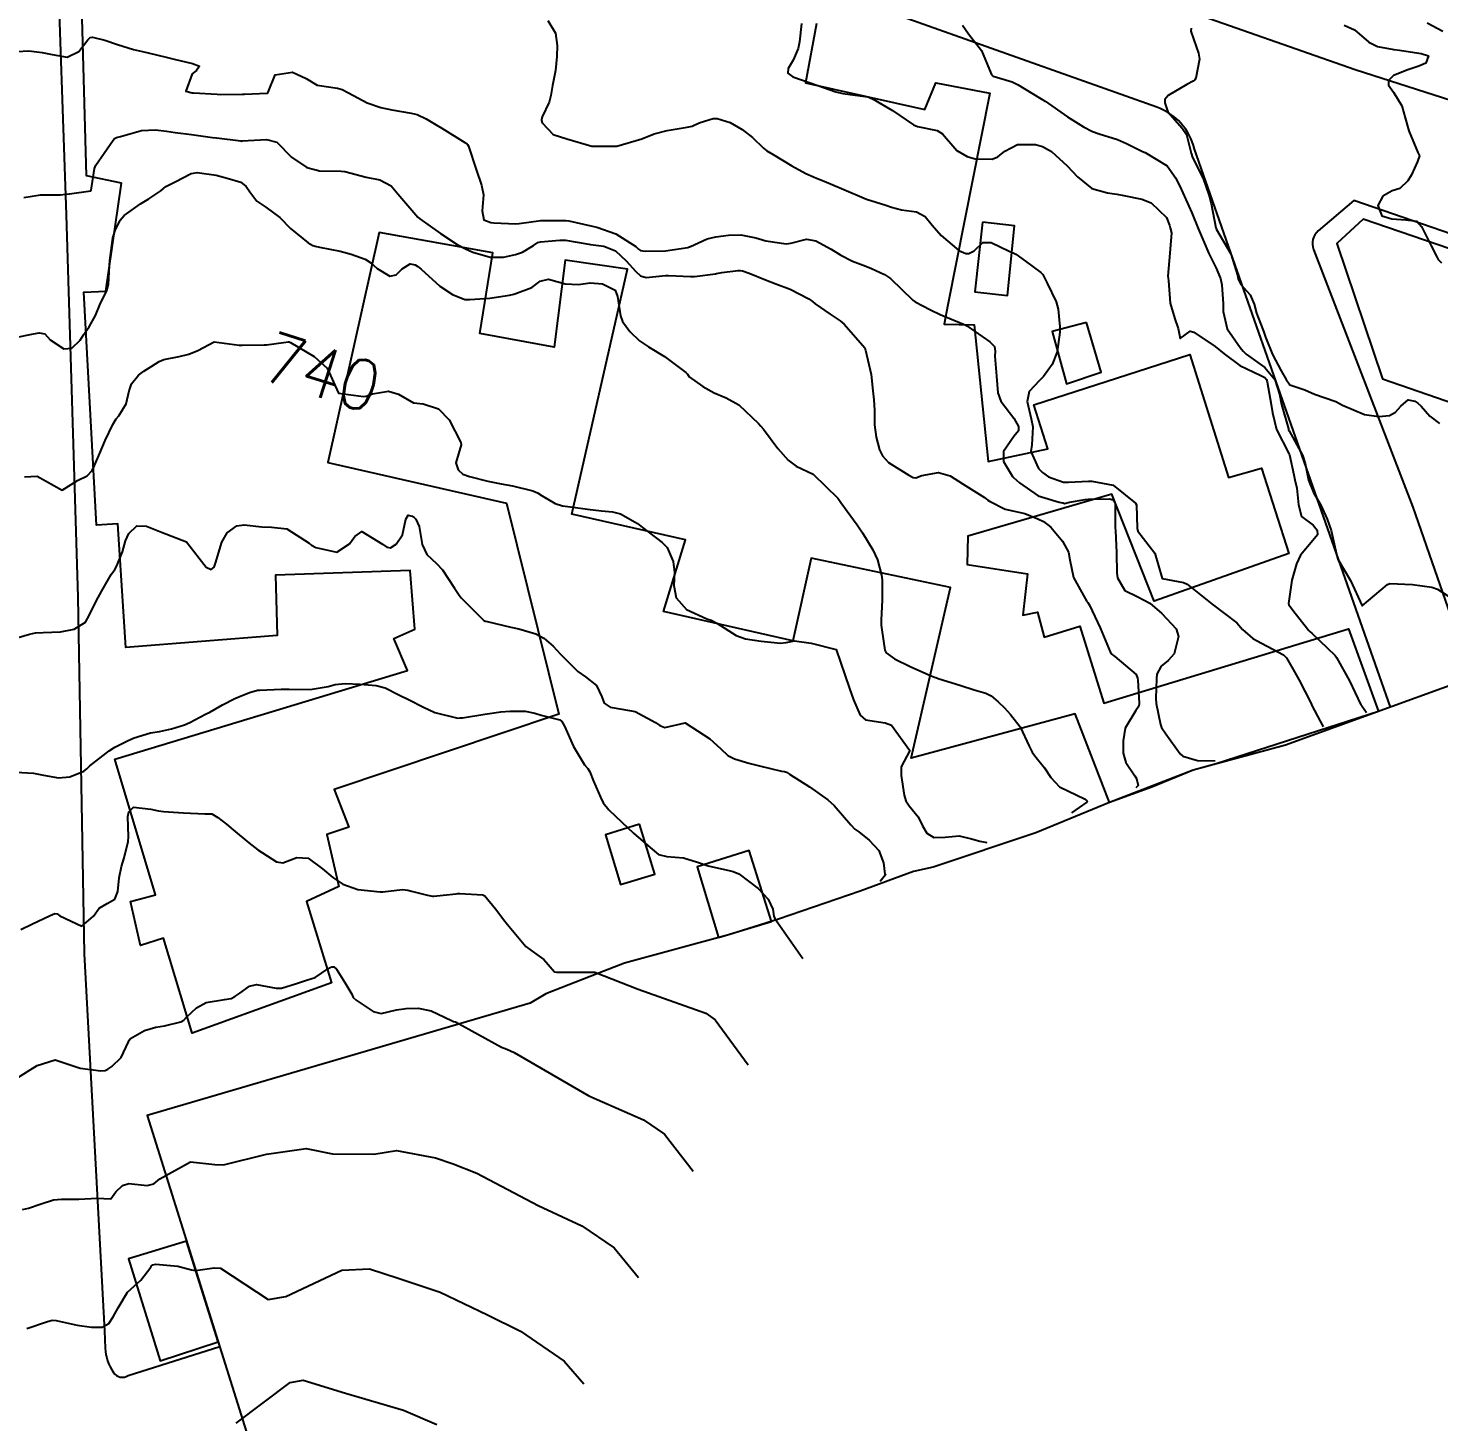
# Model space of a CAD drawing. Header units: metres. Extents: x 307586 to 320046, y 7427249 to 7434250.
# Drawn here: x 312748.5 to 312861.3, y 7431742.8 to 7431854.2 of the extents above; entities that cross this region are included whole.
import ezdxf
from ezdxf.enums import TextEntityAlignment as Align

# ---------------------------------------------------------------- set-up
doc = ezdxf.new("R2010")
doc.units = ezdxf.units.M
doc.header["$MEASUREMENT"] = 0
for name, color, linetype in [('Area', 45, 'Continuous'), ('Cotas', 45, 'Continuous'), ('Curvas de Nivel 1m', 11, 'Continuous'), ('Curvas de Nivel 5m', 15, 'Continuous'), ('Edificações', 30, 'Continuous'), ('Vias Primárias', 230, 'Continuous')]:
    doc.layers.add(name, color=color, linetype=linetype)
doc.styles.add('Style-STANDARD', font='STANDARD.shx')

msp = doc.modelspace()

# ---------------------------------------------------------------- linework, layer by layer
at = {"layer": 'Area'}
msp.add_polyline3d([(312870.06, 7431804.51, 733.47), (312849.04, 7431796.88, 741.23), (312841.66, 7431794.9, 739.38), (312838.34, 7431793.54, 741.78), (312834.97, 7431792.3, 738.72), (312829.08, 7431789.87, 739.27), (312820.86, 7431787.14, 739.61), (312819.31, 7431786.8, 740.6), (312815.04, 7431785.23, 741.48), (312808.51, 7431782.98, 742.85), (312804.62, 7431781.76, 745.77), (312796.21, 7431779.46, 742.63), (312794.07, 7431778.64, 743.22), (312789.92, 7431777.01, 743.07), (312788.66, 7431776.26, 743.55), (312758.06, 7431767.29, 0.04), (312770.79, 7431726.71, 750.12)], dxfattribs=at)
at = {"layer": 'Curvas de Nivel 1m', "flags": 128}
for points, elevation in [([(312790.07, 7431854.8), (312790.68, 7431853.78), (312790.82, 7431852.79), (312790.79, 7431851.91), (312790.68, 7431850.79), (312790.45, 7431849.6), (312790.31, 7431848.8), (312790.17, 7431848.27), (312789.62, 7431847.08), (312789.58, 7431846.84), (312789.58, 7431846.81), (312789.61, 7431846.61), (312790.49, 7431845.69), (312791.6, 7431845.32), (312793.59, 7431844.76), (312795.59, 7431844.74), (312797.6, 7431845.34), (312798.57, 7431845.73), (312799.61, 7431845.99), (312801.22, 7431846.27), (312801.61, 7431846.34), (312801.82, 7431846.45), (312802.24, 7431846.65), (312803.3, 7431846.96), (312803.62, 7431846.96), (312804.65, 7431846.63), (312805.61, 7431846.09), (312806.43, 7431845.44), (312807.31, 7431844.59), (312807.59, 7431844.37), (312808.08, 7431844.09), (312809.57, 7431843.18), (312810.69, 7431842.55), (312811.32, 7431842.3), (312811.56, 7431842.2), (312812.15, 7431841.94), (312813.55, 7431841.37), (312815.54, 7431840.5), (312817.1, 7431840.03), (312817.54, 7431839.88), (312818.33, 7431839.67), (312819.53, 7431839.51), (312820.22, 7431839.13), (312820.79, 7431838.43), (312821.51, 7431837.6), (312822.93, 7431836.41), (312823.49, 7431836.17), (312823.73, 7431836.16), (312824.16, 7431836.39), (312824.85, 7431837.04), (312825.5, 7431837.06), (312826.94, 7431836.36), (312827.33, 7431836.19), (312827.49, 7431836.11), (312828.26, 7431835.57), (312829.48, 7431834.66), (312829.63, 7431834.48), (312829.72, 7431834.33), (312829.97, 7431833.81), (312830.7, 7431832.31), (312830.86, 7431831.73), (312831, 7431830.31), (312831, 7431829.89), (312830.78, 7431828.31), (312830.39, 7431827.31), (312829.7, 7431826.33), (312829.37, 7431826.02), (312828.55, 7431825.15), (312828.39, 7431824.34), (312828.7, 7431822.97), (312828.85, 7431822.33), (312828.77, 7431820.87), (312828.68, 7431820.34), (312829.29, 7431819), (312829.62, 7431818.66), (312830.09, 7431818.32), (312831.28, 7431817.91), (312831.69, 7431817.89), (312833.28, 7431817.97), (312833.56, 7431817.99), (312835.27, 7431817.65), (312837.04, 7431816.23), (312837.11, 7431816.09), (312837.17, 7431814.23), (312837.23, 7431813.98), (312838.6, 7431812.22), (312839.18, 7431810.21), (312840.89, 7431809.89), (312841.18, 7431809.76), (312843.16, 7431808.16), (312845.14, 7431806.67), (312845.59, 7431806.13), (312846.41, 7431805.4), (312847.12, 7431805.04), (312848.88, 7431804.09), (312849.11, 7431803.87), (312849.76, 7431802.74), (312850.12, 7431802.07), (312851.07, 7431800.21), (312851.14, 7431800.06), (312851.81, 7431798.81), (312851.96, 7431798.51), (312852.04, 7431798.38)], 736), ([(312823.21, 7431854.41), (312823.7, 7431853.73), (312824.73, 7431852.39), (312825.52, 7431850.52), (312825.63, 7431850.38), (312825.66, 7431850.35), (312827.18, 7431849.88), (312827.66, 7431849.65), (312829.38, 7431848.6), (312829.64, 7431848.46), (312829.72, 7431848.4), (312829.81, 7431848.33), (312831.62, 7431847.1), (312832.9, 7431846.29), (312833.61, 7431845.92), (312834.14, 7431845.74), (312835.6, 7431845.28), (312836.32, 7431844.97), (312837.59, 7431844.33), (312837.82, 7431844.23), (312839.58, 7431843.17), (312840.27, 7431842.2), (312840.69, 7431841.32), (312841.21, 7431840.18), (312841.31, 7431839.95), (312841.54, 7431839.42), (312842.05, 7431838.17), (312842.45, 7431837.23), (312842.91, 7431836.17), (312843.48, 7431835.01), (312843.84, 7431834.16), (312843.94, 7431833.68), (312844.04, 7431832.15), (312844.05, 7431831.54), (312844.36, 7431830.15), (312845.41, 7431828.65), (312845.64, 7431828.37), (312845.9, 7431828.13), (312847.39, 7431827.05), (312848.18, 7431826.1), (312848.54, 7431824.92), (312848.71, 7431824.1), (312849.26, 7431822.16), (312849.28, 7431822.09), (312849.33, 7431822), (312850.38, 7431820.07), (312850.61, 7431819.38), (312850.88, 7431818.07), (312851.27, 7431817.07), (312851.86, 7431816.05), (312852.36, 7431814.93), (312852.68, 7431814.05), (312853.11, 7431812.14), (312853.13, 7431812.04), (312853.21, 7431811.76), (312854.22, 7431810.03), (312855.16, 7431808.02), (312857.18, 7431809.73), (312857.36, 7431809.81), (312859.18, 7431809.73), (312860.73, 7431809.5), (312861.18, 7431809.34), (312862.75, 7431808.34)], 734), ([(312841.49, 7431854.18), (312841.46, 7431853.93), (312841.7, 7431853.25), (312842.07, 7431852.18), (312842.16, 7431851.7), (312841.86, 7431850.18), (312841.78, 7431850.06), (312841.66, 7431849.95), (312841.15, 7431849.68), (312839.65, 7431848.79), (312839.39, 7431848.47), (312839.38, 7431848.21), (312839.63, 7431847.48), (312840.78, 7431846.19), (312841.11, 7431845.69), (312841.49, 7431844.18), (312841.59, 7431843.85), (312842.46, 7431842.17), (312842.93, 7431840.79), (312843.09, 7431840.16), (312843.47, 7431838.22), (312843.48, 7431838.16), (312843.52, 7431838.09), (312844.67, 7431836.15), (312845.19, 7431834.43), (312845.26, 7431834.14), (312845.47, 7431833.69), (312846.2, 7431832.88), (312846.52, 7431832.12), (312846.72, 7431831.4), (312847.23, 7431830.11), (312847.28, 7431829.97), (312847.42, 7431829.49), (312848, 7431828.1), (312848.69, 7431826.79), (312849.09, 7431826.09), (312849.37, 7431825.68), (312850.58, 7431825.29), (312851.36, 7431824.93), (312853.05, 7431824.34), (312853.35, 7431824.19), (312853.59, 7431824.04), (312855.35, 7431823.31), (312856.49, 7431823.15), (312857.35, 7431823.22), (312857.83, 7431823.5), (312858.26, 7431823.98), (312858.84, 7431824.49), (312859.36, 7431824.37), (312859.61, 7431824.22), (312859.87, 7431823.96), (312860.57, 7431823.18), (312861.34, 7431822.58)], 733), ([(312853.72, 7431854.41), (312854.54, 7431854.03), (312855.7, 7431853.07), (312856.39, 7431852.7), (312857.7, 7431852.48), (312858.13, 7431852.42), (312859.7, 7431852.19), (312859.88, 7431852.16), (312860.46, 7431851.96), (312860.25, 7431851.39), (312859.68, 7431851.13), (312858.8, 7431850.85), (312857.67, 7431850.4), (312857.26, 7431850), (312857.27, 7431849.61), (312857.65, 7431849.05), (312858.32, 7431847.98), (312858.6, 7431847.01), (312858.9, 7431845.98), (312859.6, 7431844.24), (312859.69, 7431844.07), (312859.73, 7431843.97), (312859.59, 7431843.51), (312859.09, 7431842.46), (312858.8, 7431841.98), (312858.18, 7431841.37), (312857.56, 7431841.17), (312856.8, 7431840.75), (312856.4, 7431840.01), (312856.72, 7431839.19), (312857.53, 7431838.93), (312858.64, 7431838.87), (312859.53, 7431838.76), (312859.91, 7431838.34), (312860.08, 7431837.96), (312860.68, 7431836.78), (312861.1, 7431835.95), (312861.24, 7431835.7), (312861.49, 7431835.43)], 732), ([(312860.36, 7431854.6), (312861.61, 7431853.94)], 731), ([(312747.67, 7431852.31), (312748.61, 7431852.36), (312749.67, 7431852.24), (312750.46, 7431852.06), (312751.67, 7431851.87), (312752.6, 7431852.32), (312753.31, 7431853.24), (312753.51, 7431853.42), (312753.69, 7431853.45), (312754.66, 7431853.23), (312755.68, 7431852.86), (312756.95, 7431852.47), (312757.67, 7431852.3), (312758.81, 7431852.04), (312759.67, 7431851.84), (312760.21, 7431851.71), (312761.67, 7431851.36), (312762.23, 7431851.13), (312761.99, 7431850.8), (312761.66, 7431850.52), (312761.14, 7431849.15), (312761.64, 7431849.02), (312761.77, 7431849.01), (312763.64, 7431848.89), (312763.88, 7431848.88), (312765.64, 7431848.89), (312765.84, 7431848.9), (312767.64, 7431848.99), (312767.7, 7431849.01), (312767.73, 7431849.07), (312768.28, 7431850.44), (312769.66, 7431850.66), (312770.77, 7431850.15), (312771.65, 7431849.61), (312773.26, 7431849.39), (312773.65, 7431849.28), (312774.14, 7431849), (312775.63, 7431848.21), (312776.74, 7431847.85), (312777.62, 7431847.66), (312779.16, 7431847.39), (312779.62, 7431847.29), (312780.34, 7431846.92), (312781.15, 7431846.45), (312781.61, 7431846.19), (312783.43, 7431845.04), (312783.59, 7431844.95), (312783.66, 7431844.88), (312783.73, 7431844.74), (312784.34, 7431842.87), (312784.78, 7431841.64), (312784.94, 7431840.87), (312784.82, 7431839.58), (312784.97, 7431838.87), (312785.52, 7431838.65), (312785.75, 7431838.63), (312787.52, 7431838.55), (312787.78, 7431838.57), (312789.52, 7431838.81), (312791.52, 7431838.81), (312791.75, 7431838.78), (312793.52, 7431838.38), (312793.99, 7431838.28), (312795.51, 7431837.74), (312797.11, 7431836.72), (312797.31, 7431836.53), (312797.49, 7431836.41), (312797.85, 7431836.35), (312799.49, 7431836.39), (312801.27, 7431836.66), (312801.44, 7431836.72), (312801.49, 7431836.74), (312802.8, 7431837.35), (312803.51, 7431837.51), (312804.51, 7431837.63), (312805.51, 7431837.67), (312806.69, 7431837.41), (312807.5, 7431837.17), (312809.13, 7431836.95), (312809.5, 7431836.99), (312810.74, 7431837.31), (312811.5, 7431837.18), (312812.71, 7431836.53), (312813.49, 7431836.05), (312814.43, 7431835.56), (312815.48, 7431835.17), (312815.95, 7431834.97), (312816.99, 7431834.48), (312817.47, 7431834.17), (312819.26, 7431832.45), (312819.44, 7431832.3), (312820.67, 7431831.67), (312821.43, 7431831.31), (312823.29, 7431830.53), (312823.42, 7431830.47), (312823.55, 7431830.4), (312825.41, 7431829.1), (312825.78, 7431828.75), (312825.84, 7431828.37), (312825.8, 7431827.97), (312825.93, 7431826.37), (312826.04, 7431825.05), (312826.28, 7431824.37), (312827.33, 7431823.01), (312827.69, 7431822.35), (312827.68, 7431821.99), (312827.31, 7431821.55), (312826.49, 7431820.36), (312826.48, 7431819.54), (312827.22, 7431818.35), (312827.28, 7431818.28), (312827.78, 7431817.85), (312829.26, 7431816.82), (312830.94, 7431816.3), (312831.21, 7431816.26), (312831.25, 7431816.25), (312831.36, 7431816.19), (312831.77, 7431816.29), (312833.02, 7431816.52), (312833.26, 7431816.54), (312834.96, 7431816.56), (312835.26, 7431816.49), (312835.42, 7431816.26), (312835.43, 7431814.45), (312835.43, 7431814.26), (312835.45, 7431814.03), (312835.52, 7431812.26), (312835.56, 7431810.63), (312835.61, 7431810.25), (312836.18, 7431809.25), (312837.17, 7431808.77), (312838.18, 7431808.22), (312839.15, 7431807.41), (312840.29, 7431806.19), (312840.49, 7431805.56), (312840.14, 7431804.19), (312839.65, 7431803.65), (312839.1, 7431803.19), (312838.74, 7431802.56), (312838.71, 7431802.21), (312838.67, 7431800.61), (312838.7, 7431800.21), (312839.05, 7431798.53), (312839.13, 7431798.29), (312839.18, 7431798.21), (312839.46, 7431797.78), (312840.62, 7431796.19), (312840.83, 7431796), (312842, 7431795.67), (312843.4, 7431795.62)], 737), ([(312748.2, 7431840.64), (312749.54, 7431840.86), (312751.14, 7431840.87), (312751.54, 7431840.9), (312751.84, 7431840.95), (312753.54, 7431841.19), (312753.57, 7431841.22), (312753.57, 7431841.24), (312753.84, 7431842.96), (312753.95, 7431843.24), (312754.63, 7431844.18), (312755.35, 7431845.22), (312755.45, 7431845.36), (312755.6, 7431845.44), (312755.91, 7431845.53), (312757.6, 7431846), (312758.72, 7431846.06), (312759.6, 7431845.94), (312760.29, 7431845.85), (312761.6, 7431845.67), (312763.27, 7431845.45), (312763.6, 7431845.41), (312765.53, 7431845.17), (312765.59, 7431845.16), (312765.66, 7431845.17), (312767.59, 7431845.28), (312768.42, 7431845.06), (312769.58, 7431843.87), (312770.82, 7431843.03), (312771.43, 7431842.89), (312771.56, 7431842.85), (312771.8, 7431842.78), (312773.56, 7431842.76), (312773.84, 7431842.72), (312775.56, 7431842.28), (312776.65, 7431842.06), (312777.55, 7431841.57), (312778.08, 7431840.94), (312779.53, 7431839.26), (312779.68, 7431839.08), (312779.85, 7431838.93), (312781.51, 7431837.76), (312782.84, 7431836.89), (312783.49, 7431836.54), (312784.08, 7431836.28), (312785.48, 7431835.87), (312786.53, 7431835.89), (312787.49, 7431836.08), (312788.05, 7431836.27), (312788.92, 7431836.82), (312789.27, 7431837.04), (312789.5, 7431837.1), (312791.04, 7431837.24), (312791.5, 7431837.23), (312793.35, 7431836.91), (312793.49, 7431836.88), (312794.54, 7431836.75), (312795.49, 7431836.38), (312796.34, 7431835.59), (312797.1, 7431834.72), (312797.47, 7431834.38), (312797.93, 7431834.24), (312799.47, 7431834.41), (312799.73, 7431834.42), (312801.47, 7431834.33), (312801.79, 7431834.34), (312803.47, 7431834.54), (312803.55, 7431834.56), (312803.97, 7431834.64), (312805.28, 7431834.82), (312805.47, 7431834.82), (312805.64, 7431834.79), (312806.16, 7431834.61), (312807.46, 7431834.06), (312808.29, 7431833.75), (312809.45, 7431833.33), (312810.94, 7431832.55), (312811.22, 7431832.33), (312811.44, 7431832.15), (312812.64, 7431831.32), (312813.43, 7431830.78), (312813.75, 7431830.52), (312815.4, 7431828.63), (312815.44, 7431828.53), (312815.45, 7431828.5), (312815.46, 7431828.44), (312815.92, 7431826.49), (312816.06, 7431825.19), (312816.14, 7431824.49), (312816.18, 7431823.65), (312816.19, 7431822.49), (312816.32, 7431821.49), (312816.57, 7431820.48), (312816.82, 7431820), (312817.29, 7431819.48), (312818.93, 7431818.45), (312819.28, 7431818.28), (312819.49, 7431818.24), (312819.97, 7431818.44), (312821.29, 7431818.67), (312822.24, 7431818.41), (312823.27, 7431817.75), (312824.97, 7431816.67), (312825.25, 7431816.46), (312825.37, 7431816.38), (312826.62, 7431815.73), (312827.25, 7431815.61), (312828.19, 7431815.39), (312829.24, 7431814.98), (312829.68, 7431814.77), (312830.28, 7431814.31), (312831.22, 7431813.18), (312831.68, 7431812.3), (312831.79, 7431811.7), (312832.09, 7431810.29), (312833.16, 7431808.37), (312833.23, 7431808.28), (312833.37, 7431808.07), (312834.21, 7431806.27), (312835.02, 7431804.35), (312835.06, 7431804.26), (312835.11, 7431804.18), (312835.4, 7431803.96), (312837.09, 7431802.53), (312837.21, 7431802.23), (312837.23, 7431802.08), (312837.33, 7431800.23), (312837.3, 7431799.99), (312837.06, 7431799.66), (312836.22, 7431798.24), (312836.05, 7431797.22), (312836.07, 7431796.24), (312836.27, 7431795.5), (312836.99, 7431794.43), (312837.13, 7431794.23), (312837.26, 7431793.66), (312837.08, 7431793.47)], 738), ([(312747.4, 7431829.42), (312748.96, 7431829.74), (312749.41, 7431829.84), (312749.87, 7431829.74), (312750.29, 7431829.28), (312751.39, 7431828.55), (312752.03, 7431828.61), (312752.7, 7431829.25), (312752.97, 7431829.68), (312753.41, 7431830.32), (312753.92, 7431831.23), (312754.28, 7431832.08), (312754.84, 7431833.22), (312754.97, 7431833.7), (312755.05, 7431835.22), (312755.08, 7431835.62), (312755.28, 7431837.22), (312755.31, 7431837.41), (312755.5, 7431838.01), (312755.9, 7431838.83), (312756.22, 7431839.21), (312757.53, 7431840.15), (312758.19, 7431840.53), (312759.14, 7431841.17), (312759.35, 7431841.37), (312759.55, 7431841.52), (312760.28, 7431841.89), (312761.56, 7431842.55), (312762.04, 7431842.65), (312763.56, 7431842.43), (312764.46, 7431842.2), (312765.55, 7431841.86), (312765.97, 7431841.52), (312766.25, 7431841.09), (312766.81, 7431840.36), (312767.53, 7431839.88), (312768.66, 7431839.06), (312769.51, 7431838.18), (312770.93, 7431837.03), (312771.29, 7431836.82), (312771.49, 7431836.75), (312771.83, 7431836.68), (312773.49, 7431836.37), (312774.35, 7431836.12), (312775.48, 7431835.72), (312775.92, 7431835.42), (312776.43, 7431834.97), (312777.46, 7431834.36), (312777.95, 7431834.46), (312778.43, 7431834.94), (312779.07, 7431835.34), (312779.48, 7431835.26), (312779.69, 7431835.14), (312779.96, 7431834.92), (312781.45, 7431833.56), (312782.46, 7431832.89), (312783.44, 7431832.49), (312783.83, 7431832.49), (312785.44, 7431832.6), (312787, 7431832.84), (312787.35, 7431832.92), (312787.44, 7431832.95), (312788.81, 7431833.46), (312789.46, 7431833.97), (312790.14, 7431834.13), (312791.46, 7431833.76), (312792.52, 7431833.7), (312793.46, 7431833.83), (312794.45, 7431833.75), (312795.45, 7431833.23), (312795.65, 7431832.74), (312795.89, 7431831.19), (312796.05, 7431830.73), (312796.63, 7431829.93), (312797.41, 7431829.18), (312798.13, 7431828.7), (312799.39, 7431827.93), (312801.1, 7431826.66), (312801.23, 7431826.52), (312801.37, 7431826.31), (312802.46, 7431825.55), (312803.36, 7431825.03), (312804.34, 7431824.63), (312805.34, 7431824.08), (312806.9, 7431822.6), (312807.11, 7431822.38), (312807.32, 7431822.13), (312808.46, 7431820.58), (312809.29, 7431819.65), (312809.92, 7431819.19), (312811.28, 7431818.54), (312813.25, 7431816.62), (312813.33, 7431816.52), (312813.49, 7431816.27), (312814.8, 7431814.5), (312815.22, 7431813.85), (312816.05, 7431812.49), (312816.42, 7431811.7), (312816.75, 7431810.48), (312816.8, 7431810.1), (312816.79, 7431808.48), (312816.71, 7431806.91), (312816.72, 7431806.48), (312816.76, 7431806.1), (312817, 7431804.47), (312817.11, 7431804.25), (312817.78, 7431803.79), (312819.09, 7431803.15), (312820.72, 7431802.43), (312820.99, 7431802.33), (312821.08, 7431802.29), (312821.28, 7431802.22), (312823.08, 7431801.64), (312824.16, 7431801.3), (312825.07, 7431801.03), (312825.52, 7431800.82), (312826.07, 7431800.36), (312826.56, 7431799.86), (312827.05, 7431799.33), (312827.82, 7431798.34), (312828.54, 7431796.81), (312828.78, 7431796.33), (312829.01, 7431796.02), (312829.77, 7431795.08), (312830.27, 7431794.31), (312830.98, 7431793.56), (312832.36, 7431792.9), (312832.97, 7431792.59), (312833.14, 7431792.45), (312833.19, 7431792.39), (312833.16, 7431792.34), (312831.93, 7431791.48)], 739), ([(312747.11, 7431805.31), (312748.66, 7431805.75), (312749.12, 7431805.85), (312749.73, 7431805.9), (312751.12, 7431805.94), (312752.21, 7431806.16), (312753.13, 7431806.71), (312753.43, 7431807.24), (312753.99, 7431808.39), (312754.44, 7431809.22), (312755.18, 7431810.51), (312755.46, 7431810.93), (312755.62, 7431811.21), (312756.07, 7431812.33), (312756.33, 7431813.2), (312756.59, 7431813.81), (312757.22, 7431814.41), (312758.01, 7431814.39), (312759.21, 7431813.9), (312761.2, 7431813.14), (312762.76, 7431811.12), (312763.18, 7431810.91), (312763.41, 7431811.12), (312763.51, 7431811.44), (312764.01, 7431813.11), (312764.46, 7431813.85), (312765.22, 7431814.41), (312765.81, 7431814.5), (312767.22, 7431814.34), (312767.98, 7431814.31), (312769.22, 7431814.16), (312771.01, 7431813.02), (312771.11, 7431812.93), (312771.2, 7431812.86), (312771.54, 7431812.67), (312773.2, 7431812.3), (312774.23, 7431812.98), (312774.64, 7431813.55), (312775.22, 7431813.95), (312776.87, 7431812.95), (312777.2, 7431812.71), (312777.51, 7431812.64), (312777.96, 7431812.94), (312778.47, 7431813.68), (312778.72, 7431814.94), (312778.91, 7431815.26), (312779.24, 7431815.17), (312779.38, 7431815.07), (312779.52, 7431814.93), (312779.79, 7431814.35), (312780.03, 7431812.92), (312780.4, 7431812.11), (312781.19, 7431811.39), (312781.65, 7431810.9), (312782.63, 7431809.42), (312782.98, 7431808.88), (312783.16, 7431808.65), (312784.96, 7431806.85), (312785.08, 7431806.8), (312785.13, 7431806.78), (312785.22, 7431806.76), (312787.13, 7431806.32), (312787.77, 7431806.18), (312789.12, 7431805.79), (312789.76, 7431805.44), (312790.51, 7431804.79), (312791.1, 7431804.15), (312792.47, 7431802.77), (312793.08, 7431802.35), (312793.97, 7431801.64), (312794.38, 7431800.74), (312794.57, 7431800.25), (312795.05, 7431799.92), (312796, 7431799.77), (312797.05, 7431799.58), (312798.67, 7431798.69), (312799.04, 7431798.46), (312799.42, 7431798.3), (312801.04, 7431798.66), (312803.02, 7431797.38), (312803.87, 7431796.63), (312804.46, 7431796.07), (312805, 7431795.78), (312806.15, 7431795.45), (312807, 7431795.23), (312808.75, 7431794.82), (312809, 7431794.78), (312809.14, 7431794.72), (312809.38, 7431794.56), (312810.98, 7431793.55), (312812.46, 7431792.53), (312812.96, 7431792.06), (312814.28, 7431790.51), (312814.62, 7431790.18), (312814.94, 7431789.95), (312815.75, 7431789.3), (312816.53, 7431788.47), (312816.91, 7431787.47), (312817.02, 7431786.59), (312817.06, 7431786.55), (312817.07, 7431786.53), (312816.64, 7431785.98)], 741), ([(312747.57, 7431794.72), (312748.98, 7431794.65), (312749.77, 7431794.49), (312750.98, 7431794.27), (312751.87, 7431794.36), (312752.99, 7431794.81), (312753.22, 7431795), (312753.47, 7431795.23), (312755.01, 7431796.42), (312755.48, 7431796.73), (312756.43, 7431797.2), (312756.82, 7431797.39), (312757.02, 7431797.47), (312758.32, 7431797.88), (312759.03, 7431797.99), (312760, 7431798.18), (312761.03, 7431798.52), (312761.47, 7431798.7), (312762.26, 7431799.13), (312762.78, 7431799.39), (312763.05, 7431799.53), (312764.07, 7431800.12), (312765.06, 7431800.61), (312765.39, 7431800.76), (312766.22, 7431801.08), (312766.87, 7431801.27), (312767.07, 7431801.29), (312768.77, 7431801.35), (312769.07, 7431801.37), (312769.39, 7431801.37), (312771.07, 7431801.34), (312772.51, 7431801.57), (312773.07, 7431801.73), (312773.89, 7431801.8), (312775.07, 7431801.75), (312776.36, 7431801.66), (312777.07, 7431801.46), (312778.11, 7431800.94), (312779.06, 7431800.47), (312780.09, 7431799.95), (312781.05, 7431799.49), (312782.87, 7431799.05), (312783.04, 7431799.06), (312783.25, 7431799.08), (312785.05, 7431799.36), (312786.33, 7431799.56), (312787.05, 7431799.59), (312788.27, 7431799.59), (312789.05, 7431799.43), (312789.53, 7431799.29), (312791.04, 7431798.92), (312791.2, 7431798.78), (312791.4, 7431798.41), (312792.12, 7431796.77), (312793, 7431795.32), (312793.26, 7431795.02), (312793.43, 7431794.75), (312793.73, 7431794), (312794.29, 7431792.74), (312794.51, 7431792.29), (312794.95, 7431791.73), (312796, 7431790.72), (312796.93, 7431789.86), (312798.25, 7431788.7), (312798.91, 7431788.15), (312799.59, 7431788), (312800.91, 7431787.87), (312802.03, 7431787.53), (312802.9, 7431787.23), (312804.67, 7431786.84), (312804.9, 7431786.79), (312805.33, 7431786.61), (312806.88, 7431785.42), (312807.68, 7431784.58), (312808.06, 7431783.78), (312808.15, 7431783.22), (312808.22, 7431783.03), (312810.46, 7431779.85)], 742), ([(312747.97, 7431782.16), (312748.84, 7431782.58), (312750.29, 7431783.27), (312750.67, 7431783.44), (312750.85, 7431783.41), (312751.07, 7431783.26), (312752.83, 7431782.43), (312753.76, 7431783.23), (312754.22, 7431783.85), (312754.86, 7431784.23), (312755.48, 7431784.59), (312755.7, 7431785.2), (312755.81, 7431786.28), (312756, 7431787.2), (312756.21, 7431787.89), (312756.53, 7431789.19), (312756.55, 7431789.57), (312756.5, 7431791.19), (312756.58, 7431791.56), (312756.95, 7431791.92), (312758.36, 7431791.77), (312758.95, 7431791.63), (312759.37, 7431791.58), (312760.95, 7431791.48), (312762.67, 7431791.39), (312762.95, 7431791.4), (312763.22, 7431791.39), (312763.71, 7431791.11), (312764.4, 7431790.56), (312764.93, 7431790.11), (312766.17, 7431789.08), (312766.91, 7431788.52), (312768.4, 7431787.55), (312768.9, 7431787.48), (312770.02, 7431787.92), (312770.91, 7431787.86), (312772.08, 7431787.01), (312772.89, 7431786.31), (312773.68, 7431785.79), (312774.88, 7431785.34), (312776.67, 7431785.16), (312776.88, 7431785.17), (312778.47, 7431785.34), (312778.88, 7431785.31), (312779.18, 7431785.23), (312780.47, 7431784.91), (312780.87, 7431784.82), (312780.96, 7431784.81), (312781.71, 7431784.89), (312782.74, 7431785.01), (312782.87, 7431785.03), (312783.03, 7431785.03), (312784.87, 7431784.92), (312785.03, 7431784.85), (312785.9, 7431783.8), (312786.63, 7431782.83), (312786.84, 7431782.55), (312788.33, 7431780.81), (312788.82, 7431780.43), (312789.76, 7431779.75), (312790.62, 7431778.78), (312790.76, 7431778.74), (312792.77, 7431778.74), (312793.83, 7431778.76), (312797.3, 7431777.4), (312802.7, 7431775.48), (312803.45, 7431774.94), (312806.08, 7431771.35)], 743), ([(312747.69, 7431770.31), (312748.7, 7431770.93), (312749.27, 7431771.28), (312750.71, 7431771.73), (312752.21, 7431771.24), (312752.7, 7431771.08), (312754.35, 7431770.87), (312754.7, 7431770.88), (312754.92, 7431770.99), (312755.23, 7431771.2), (312755.97, 7431771.94), (312756.57, 7431773.19), (312756.61, 7431773.31), (312756.73, 7431773.45), (312757.83, 7431774.09), (312758.74, 7431774.36), (312759.43, 7431774.47), (312760.75, 7431774.78), (312760.98, 7431774.91), (312761.21, 7431775.14), (312761.99, 7431775.9), (312762.76, 7431776.31), (312764.24, 7431776.57), (312764.77, 7431776.65), (312765.07, 7431776.79), (312765.47, 7431777.08), (312766.23, 7431777.63), (312766.78, 7431777.75), (312768.37, 7431777.47), (312768.78, 7431777.46), (312769.98, 7431777.84), (312770.79, 7431778.12), (312771.48, 7431778.33), (312772.5, 7431779), (312772.68, 7431779.12), (312772.8, 7431779.18), (312772.98, 7431779.17), (312773.18, 7431778.99), (312773.86, 7431777.91), (312774.4, 7431776.98), (312774.53, 7431776.73), (312774.77, 7431776.5), (312776.11, 7431775.6), (312776.76, 7431775.44), (312777.97, 7431775.73), (312778.76, 7431775.85), (312779.71, 7431775.87), (312780.76, 7431775.66), (312782.38, 7431774.88), (312782.53, 7431774.81), (312782.69, 7431774.78), (312786.36, 7431772.76), (312786.8, 7431772.6), (312787.39, 7431772.33), (312793.35, 7431768.87), (312797.73, 7431766.95), (312799.41, 7431765.79), (312801.7, 7431762.85)], 744), ([(312748.45, 7431750.27), (312750, 7431750.81), (312750.46, 7431750.94), (312750.79, 7431750.92), (312752.46, 7431750.54), (312753.6, 7431750.37), (312754.45, 7431750.39), (312754.99, 7431750.67), (312755.34, 7431751.2), (312755.74, 7431751.93), (312756.48, 7431753.19), (312757.54, 7431754.13), (312758.35, 7431755.17), (312758.41, 7431755.27), (312758.51, 7431755.37), (312758.76, 7431755.41), (312760.51, 7431755.25), (312761.59, 7431754.97), (312761.91, 7431754.91), (312763.4, 7431755.11), (312763.91, 7431755.1), (312767.72, 7431752.6), (312769.15, 7431752.82), (312773.6, 7431754.93), (312775.83, 7431755.05), (312778.2, 7431754.26), (312781.46, 7431753.17), (312785.25, 7431751.36), (312787.88, 7431750.05), (312791.38, 7431747.67), (312792.95, 7431745.85)], 746), ([(312765.16, 7431742.71), (312769.49, 7431745.97), (312770.53, 7431746.14), (312773.9, 7431745.1), (312778.54, 7431743.74), (312781.2, 7431742.61)], 747)]:
    msp.add_lwpolyline(points, dxfattribs=dict(at, elevation=elevation))
at = {"layer": 'Curvas de Nivel 5m', "flags": 128}
for points, elevation in [([(312810.35, 7431854.56), (312810.2, 7431853.08), (312810.09, 7431852.56), (312809.67, 7431851.61), (312809.28, 7431850.96), (312809.26, 7431850.57), (312809.66, 7431850.3), (312810.95, 7431849.84), (312811.65, 7431849.59), (312813.1, 7431849.08), (312813.65, 7431848.95), (312815.44, 7431848.71), (312815.64, 7431848.68), (312815.78, 7431848.63), (312816.09, 7431848.49), (312817.63, 7431847.6), (312819.29, 7431846.45), (312819.61, 7431846.32), (312821.19, 7431846), (312821.61, 7431845.73), (312822.77, 7431844.41), (312823.59, 7431843.92), (312824.24, 7431843.74), (312825.58, 7431843.71), (312826.05, 7431843.9), (312826.61, 7431844.36), (312827.6, 7431844.87), (312829.06, 7431844.87), (312829.6, 7431844.71), (312829.86, 7431844.59), (312830.32, 7431844.32), (312831.58, 7431843.17), (312832.42, 7431842.29), (312833.55, 7431841.37), (312834.8, 7431841.02), (312835.55, 7431840.9), (312836.1, 7431840.8), (312837.55, 7431840.51), (312838.29, 7431840.22), (312839.53, 7431839.06), (312839.75, 7431838.43), (312839.82, 7431838.21), (312839.91, 7431837.82), (312839.79, 7431836.21), (312839.64, 7431834.37), (312839.65, 7431834.21), (312839.68, 7431833.99), (312839.82, 7431832.2), (312840.18, 7431830.95), (312840.44, 7431830.19), (312840.6, 7431829.37), (312841.42, 7431829.96), (312841.7, 7431829.89), (312843.41, 7431828.75), (312844.12, 7431828.15), (312845.39, 7431827.21), (312847.07, 7431826.42), (312847.38, 7431826.25), (312847.5, 7431826.11), (312847.56, 7431825.92), (312847.89, 7431824.1), (312848, 7431823.45), (312848.31, 7431822.1), (312849.3, 7431820.18), (312849.34, 7431820.09), (312849.69, 7431818.48), (312849.79, 7431818.08), (312849.94, 7431817.41), (312850.06, 7431816.08), (312850.32, 7431815.15), (312851.24, 7431814.47), (312851.56, 7431814.06), (312851.59, 7431813.69), (312851.22, 7431813.25), (312850.24, 7431812.07), (312849.91, 7431811.37), (312849.55, 7431810.08), (312849.28, 7431808.2), (312849.31, 7431808.09), (312849.8, 7431807.43), (312850.89, 7431806.06), (312851.01, 7431805.94), (312851.13, 7431805.84), (312853, 7431804.04), (312853.11, 7431803.9), (312854.14, 7431802.03), (312855.06, 7431800.11), (312855.12, 7431800.02), (312855.5, 7431799.49)], 735), ([(312748.24, 7431818.33), (312749.27, 7431818.38), (312751.25, 7431817.26), (312752.5, 7431818.02), (312753.27, 7431818.41), (312753.67, 7431818.84), (312753.85, 7431819.23), (312754.28, 7431820.21), (312754.71, 7431821.22), (312755.32, 7431822.5), (312755.58, 7431822.95), (312755.8, 7431823.21), (312756.38, 7431824.15), (312756.62, 7431825.2), (312756.8, 7431825.76), (312757.37, 7431826.44), (312757.8, 7431826.76), (312758.44, 7431827.18), (312759.02, 7431827.53), (312759.38, 7431827.69), (312760.6, 7431827.94), (312761.39, 7431828.13), (312762.1, 7431828.43), (312763.4, 7431829.12), (312765.4, 7431828.85), (312765.65, 7431828.84), (312767.4, 7431828.86), (312767.59, 7431828.88), (312768.95, 7431829.05), (312769.35, 7431829.1), (312769.4, 7431829.1), (312769.45, 7431829.09), (312769.52, 7431829.05), (312771.39, 7431827.93), (312772.44, 7431827.01), (312773.35, 7431825), (312775.35, 7431824.75), (312775.56, 7431824.77), (312776.06, 7431824.97), (312777.35, 7431825.16), (312778.14, 7431824.94), (312779.34, 7431824.24), (312780.11, 7431824.15), (312781.34, 7431823.75), (312782.18, 7431822.89), (312783.11, 7431821.07), (312783.14, 7431820.88), (312782.73, 7431819.44), (312782.91, 7431818.88), (312783.28, 7431818.54), (312783.81, 7431818.34), (312785.27, 7431817.98), (312786.34, 7431817.77), (312787.26, 7431817.6), (312788.87, 7431817.2), (312789.26, 7431817.04), (312789.62, 7431816.8), (312790.65, 7431816.2), (312791.25, 7431816.02), (312792.11, 7431815.9), (312793.24, 7431815.74), (312794.37, 7431815.62), (312795.24, 7431815.54), (312795.88, 7431815.38), (312797.05, 7431814.71), (312797.23, 7431814.59), (312797.65, 7431814.29), (312799.21, 7431813.09), (312799.6, 7431812.68), (312800.09, 7431811.57), (312800.2, 7431810.67), (312800.15, 7431809.65), (312800.32, 7431808.67), (312801.15, 7431807.73), (312802.79, 7431806.99), (312803.14, 7431806.87), (312803.58, 7431806.64), (312805.12, 7431805.66), (312805.88, 7431805.37), (312807.12, 7431805.2), (312808.66, 7431805.03), (312809.12, 7431805.08), (312809.78, 7431805.22), (312811.12, 7431805.04), (312813.11, 7431804.52), (312813.81, 7431802.51), (312814.18, 7431801.4), (312814.5, 7431800.51), (312815.05, 7431799.27), (312815.47, 7431798.92), (312817.04, 7431798.66), (312817.54, 7431798.47), (312819.01, 7431796.45), (312818.31, 7431795.15), (312818.32, 7431794.46), (312818.55, 7431792.88), (312818.7, 7431792.45), (312818.96, 7431792.04), (312819.66, 7431791.15), (312820.03, 7431790.43), (312820.37, 7431789.86), (312820.93, 7431789.52), (312821.82, 7431789.53), (312822.94, 7431789.63), (312823.94, 7431789.39), (312824.6, 7431789.21), (312825.17, 7431789.12)], 740), ([(312748.08, 7431759.78), (312748.57, 7431759.9), (312749.51, 7431760.22), (312750.58, 7431760.56), (312751.21, 7431760.62), (312752.58, 7431760.6), (312754.06, 7431760.7), (312754.58, 7431760.66), (312755.14, 7431760.64), (312755.56, 7431761.2), (312756.09, 7431761.69), (312756.59, 7431761.85), (312758.06, 7431761.7), (312758.59, 7431761.84), (312759.06, 7431762.23), (312761.51, 7431763.58), (312763.47, 7431763.39), (312764.15, 7431763.35), (312767.58, 7431764.21), (312770.77, 7431764.66), (312772.86, 7431764.23), (312776.17, 7431764.2), (312777.98, 7431764.49), (312781.11, 7431763.92), (312782.5, 7431763.43), (312784.4, 7431762.69), (312789.3, 7431760.11), (312792.8, 7431758.48), (312795.38, 7431756.71), (312797.33, 7431754.35)], 745)]:
    msp.add_lwpolyline(points, dxfattribs=dict(at, elevation=elevation))
at = {"layer": 'Edificações'}
msp.add_lwpolyline([(312811.56, 7431854.56), (312810.68, 7431849.8), (312820.21, 7431847.68), (312821.09, 7431849.8), (312825.41, 7431848.99), (312822.04, 7431832.07), (312821.75, 7431830.53), (312824.16, 7431830.46), (312825.26, 7431819.55), (312830.03, 7431820.57), (312828.93, 7431824.09), (312841.39, 7431828.1), (312844.47, 7431818.28), (312847.11, 7431819.01), (312849.31, 7431812.2), (312838.53, 7431808.39), (312835.16, 7431816.95), (312823.65, 7431813.58), (312823.58, 7431811.31), (312828.42, 7431810.57), (312828.05, 7431807.28), (312829.22, 7431807.5), (312829.74, 7431805.52), (312832.6, 7431806.4), (312834.5, 7431800.25), (312854.07, 7431806.18), (312856.46, 7431799.58), (312843.48, 7431795.39), (312841.66, 7431794.9), (312834.97, 7431792.3), (312832.22, 7431799.4), (312819.11, 7431795.85), (312822.26, 7431809.48), (312811.12, 7431811.82), (312809.66, 7431805.23), (312799.32, 7431807.57), (312801.08, 7431813.28), (312791.99, 7431815.33), (312796.45, 7431834.92), (312791.47, 7431835.65), (312790.59, 7431828.69), (312784.65, 7431829.79), (312785.68, 7431836.23), (312776.59, 7431837.85), (312772.49, 7431819.46), (312786.78, 7431816.22), (312790.96, 7431799.36), (312773, 7431793.34), (312774.17, 7431790.34), (312772.41, 7431789.75), (312773.36, 7431785.58), (312770.8, 7431784.4), (312772.78, 7431777.89), (312761.64, 7431773.86), (312759.37, 7431781.47), (312757.53, 7431780.89), (312756.73, 7431784.4), (312758.71, 7431784.92), (312755.48, 7431795.76), (312778.86, 7431802.86), (312777.76, 7431805.42), (312779.45, 7431806.16), (312779.08, 7431810.84), (312768.31, 7431810.48), (312768.45, 7431805.64), (312756.36, 7431804.69), (312755.7, 7431814.58), (312754.01, 7431814.47), (312752.99, 7431833.07), (312754.75, 7431833.15), (312755.99, 7431841.79), (312753.21, 7431842.39), (312752.47, 7431869.51)], dxfattribs=at)
for points in [[(312824.81, 7431838.67), (312824.19, 7431833.11), (312826.82, 7431832.82), (312827.36, 7431838.37)], [(312888.71, 7431827.45), (312855.23, 7431838.92), (312853.13, 7431836.96), (312856.77, 7431826.15), (312863.95, 7431823.68), (312867.26, 7431815.01), (312885.26, 7431821.12), (312886.71, 7431820.65)], [(312833.13, 7431830.66), (312830.37, 7431829.94), (312831.54, 7431825.76), (312834.3, 7431826.68)], [(312797.41, 7431790.56), (312794.68, 7431789.72), (312795.89, 7431785.75), (312798.62, 7431786.59)]]:
    msp.add_lwpolyline(points, close=True, dxfattribs=at)
for points, elevation in [([(312807.94, 7431782.8), (312806.16, 7431788.47), (312802.01, 7431787.17), (312803.71, 7431781.51)], 743.28), ([(312761.21, 7431757.26), (312756.57, 7431755.83), (312759.09, 7431747.68), (312763.73, 7431749.21)], 185.38)]:
    msp.add_lwpolyline(points, close=True, dxfattribs=dict(at, elevation=elevation))
at = {"layer": 'Vias Primárias'}
msp.add_lwpolyline([(312867.26, 7431959.98, -0.024097), (312858.59, 7431957.68), (312853.01, 7431956.02), (312841.32, 7431954.36), (312800.07, 7431946.91), (312764.43, 7431940.5), (312741.88, 7431934.24), (312749.51, 7431903.96), (312753.47, 7431888.97, 0.216473), (312755.43, 7431886.57), (312773.38, 7431879.88), (312812.38, 7431865.68), (312854.61, 7431850.86), (312866.48, 7431847.07)], format="xyb", dxfattribs=at)
msp.add_lwpolyline([(312867.26, 7431959.98, -0.024097), (312858.59, 7431957.68), (312853.01, 7431956.02), (312841.32, 7431954.36), (312800.07, 7431946.91), (312764.43, 7431940.5), (312741.88, 7431934.24), (312749.51, 7431903.96), (312753.47, 7431888.97, 0.216473), (312755.43, 7431886.57), (312773.38, 7431879.88), (312812.38, 7431865.68), (312854.61, 7431850.86), (312866.48, 7431847.07)], format="xyb", dxfattribs=at)
at = {"layer": 'Vias Primárias', "elevation": 729.27}
for points in [[(312841.75, 7431844.52, 0.25385), (312838.74, 7431847.87), (312816.37, 7431855.8), (312795.21, 7431863.46), (312765.2, 7431874.36), (312756.34, 7431877.56, 0.255059), (312753.79, 7431877.17, 0.001637), (312751.58, 7431875.47, 0.130691), (312750.34, 7431873.85), (312750.81, 7431861.56), (312751.58, 7431839.26), (312752.51, 7431808.7), (312753.02, 7431780.22), (312754.64, 7431750.09), (312754.7, 7431748.71, 0.143252), (312755.37, 7431746.75, 0.403792), (312756.54, 7431746.52), (312763.85, 7431748.83)], [(312841.75, 7431844.52, 0.25385), (312838.74, 7431847.87), (312816.37, 7431855.8), (312795.21, 7431863.46), (312765.2, 7431874.36), (312756.34, 7431877.56, 0.255059), (312753.79, 7431877.17, 0.001637), (312751.58, 7431875.47, 0.130691), (312750.34, 7431873.85), (312750.81, 7431861.56), (312751.58, 7431839.26), (312752.51, 7431808.7), (312753.02, 7431780.22), (312754.64, 7431750.09), (312754.7, 7431748.71, 0.143252), (312755.37, 7431746.75, 0.403792), (312756.54, 7431746.52), (312763.85, 7431748.83)], [(312913.69, 7431821.69), (312904.5, 7431824.19), (312890.19, 7431828.11), (312854.5, 7431840.41), (312851.65, 7431837.98, 0.315069), (312851.26, 7431836.5), (312859.21, 7431815.91), (312863.73, 7431802.89), (312863.84, 7431802.25)], [(312913.69, 7431821.69), (312904.5, 7431824.19), (312890.19, 7431828.11), (312854.5, 7431840.41), (312851.65, 7431837.98, 0.315069), (312851.26, 7431836.5), (312859.21, 7431815.91), (312863.73, 7431802.89), (312863.84, 7431802.25)]]:
    msp.add_lwpolyline(points, format="xyb", dxfattribs=at)
at = {"layer": 'Vias Primárias', "elevation": 738.14}
msp.add_lwpolyline([(312857.42, 7431799.92), (312849.83, 7431821.52), (312844.47, 7431836.77), (312841.75, 7431844.52)], dxfattribs=at)
msp.add_lwpolyline([(312857.42, 7431799.92), (312849.83, 7431821.52), (312844.47, 7431836.77), (312841.75, 7431844.52)], dxfattribs=at)

# ---------------------------------------------------------------- texts
at = {"layer": 'Cotas', "style": 'Style-STANDARD'}
msp.add_text('740', height=4, rotation=342.2652, dxfattribs=at).set_placement((312772.04, 7431826.68, 740), align=Align.MIDDLE_CENTER)

doc.saveas('drawing.dxf')
